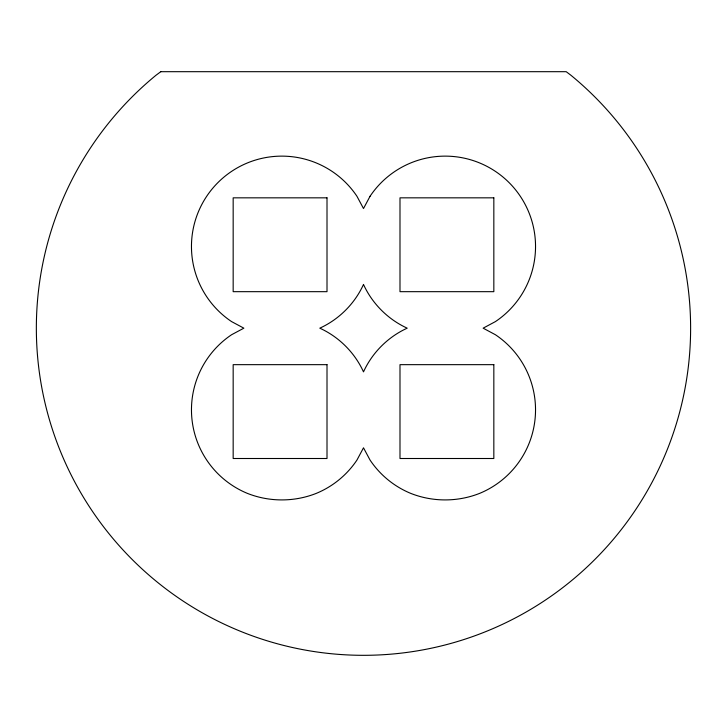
<?xml version="1.0" encoding="UTF-8"?>
<svg xmlns="http://www.w3.org/2000/svg" width="727" height="727" viewBox="0 0 727 727"><rect width="100%" height="100%" fill="white"/><g stroke="black" fill="none" stroke-linecap="round" stroke-linejoin="round"><path stroke-width="1.09" d="M370.043 196.29L363.5 208.531L356.957 196.29A90.366 90.366 0 0 0 217.927 182.595A90.366 90.366 0 0 0 231.622 321.625L243.863 328.168L231.622 334.711A90.366 90.366 0 0 0 247.244 493.324C269.326 502.112 294.335 502.112 316.409 493.324A90.366 90.366 0 0 0 356.957 460.046L363.5 447.805L370.043 460.046A90.366 90.366 0 0 0 410.591 493.324C432.665 502.112 457.674 502.112 479.756 493.324A90.366 90.366 0 0 0 495.378 334.711L483.137 328.168L495.378 321.625A90.366 90.366 0 0 0 509.073 182.595A90.366 90.366 0 0 0 370.043 196.29M363.5 284.457C354.767 303.65 338.982 319.435 319.789 328.168C338.982 336.901 354.767 352.677 363.5 371.87C372.233 352.677 388.018 336.901 407.211 328.168C388.018 319.435 372.233 303.65 363.5 284.457M160.794 71.691L155.96 75.281A327.114 327.114 0 0 0 124.753 551.811A327.114 327.114 0 0 0 602.256 551.811A327.114 327.114 0 0 0 571.004 75.326L566.206 71.691L160.794 71.691M327.005 197.835L233.167 197.835L233.167 291.672L327.005 291.672L327.005 197.835M493.833 197.835L399.995 197.835L399.995 291.672L493.833 291.672L493.833 197.835M327.005 364.663L233.167 364.663L233.167 458.501L327.005 458.501L327.005 364.663M493.833 364.663L399.995 364.663L399.995 458.501L493.833 458.501L493.833 364.663"/></g></svg>
